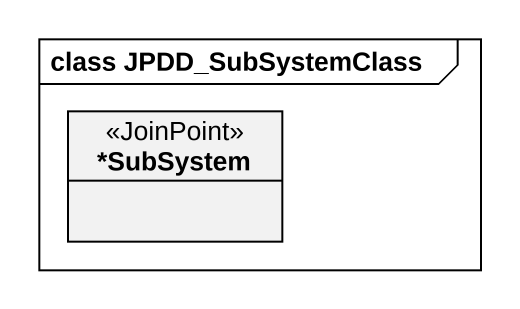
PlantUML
@startuml
mainframe class JPDD_SubSystemClass
hide circle
hide empty members
class "*SubSystem" as SubSystem <<JoinPoint>>
@enduml
